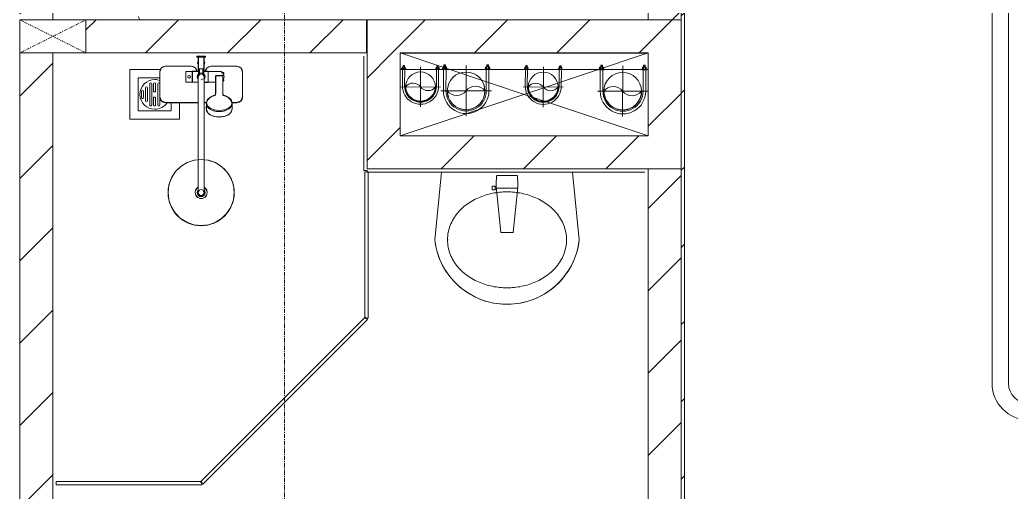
# Model space of a CAD drawing. Header units: millimetres. Extents: x 5357 to 201988, y -16345 to 109895.
# Drawn here: x 111253 to 114251, y 29909 to 31337 of the extents above; entities that cross this region are included whole.
import ezdxf

# ---------------------------------------------------------------- set-up
doc = ezdxf.new("R2010")
doc.units = ezdxf.units.MM
for name, pattern in [('Dash', [6, 3, -3]), ('Grid Line', [22.225, 12.7, -3.175, 3.175, -3.175]), ('IMPORT-CENTER _3_', [10.16, 6.35, -1.27, 1.27, -1.27])]:
    doc.linetypes.add(name, pattern=pattern)
for name, color, linetype, lineweight in [('0-1', 7, 'Continuous', 5), ('0-2', 53, 'Continuous', 9), ('A-GLAZ-CURT-1', 53, 'Continuous', 9), ('A-WALL-1', 9, 'Continuous', 18), ('A-WALL-2', 53, 'Continuous', 9), ('A-WALL-4', 113, 'Continuous', 18), ('A-WALL-PATT-1', 10, 'Continuous', 9), ('A-WALL-PATT-2', 53, 'Continuous', 9), ('A-WALL-PATT-3', 111, 'Continuous', 9), ('G-IMPT', 8, 'Continuous', 9), ('G-IMPT-2', 8, 'IMPORT-CENTER _3_', 9), ('I-FURN-1', 53, 'Continuous', 9), ('I-WALL-1', 9, 'Continuous', 18), ('M-EQPM', 50, 'Continuous', 9), ('M-EQPM-1', 53, 'Continuous', 9), ('P-SANR-FIXT', 6, 'Continuous', 9), ('P-SANR-FIXT-1', 53, 'Continuous', 9), ('P-SANR-FIXT-2', 221, 'Continuous', 9), ('S-COLS-2', 9, 'Continuous', 18), ('S-COLS-4', 53, 'Continuous', 9), ('S-COLS-HDLN-1', 53, 'Dash', 9), ('S-GRID-1', 1, 'Grid Line', 9)]:
    doc.layers.add(name, color=color, linetype=linetype, lineweight=lineweight)
pattern_1 = [(45, (0, 0), (-124.4508, 124.4508), [])]
pattern_2 = [(0, (0, 0), (894.08, 223.52), [73.762, -596.798, 73.762, -596.798, -3576.32]), (0, (0, 0), (894.08, 223.52), [-1341.12, 73.762, -1267.358, 73.762, -596.798, -1564.64]), (0, (0, 0), (894.08, 223.52), [-3352.8, 73.762, -373.278, 73.762, -1043.838]), (120, (335.28, 111.76), (-640.614, 662.536), [73.762, -596.798, 73.762, -4173.118]), (120, (335.28, 111.76), (-640.614, 662.536), [-744.322, -596.798, 73.762, -1267.358, -2235.2]), (120, (335.28, 111.76), (-640.614, 662.536), [-2682.24, 73.762, -596.798, 73.762, -1490.878]), (120, (335.28, 111.76), (-640.614, 662.536), [-3426.562, -373.278, 73.762, -1043.838]), (240, (447.04, 558.8), (-253.466, -886.056), [73.762, -596.798, 73.762, -4173.118]), (240, (447.04, 558.8), (-253.466, -886.056), [-744.322, -596.798, 73.762, -1267.358, -2235.2]), (240, (447.04, 558.8), (-253.466, -886.056), [-2682.24, 73.762, -596.798, 73.762, -1490.878]), (240, (447.04, 558.8), (-253.466, -886.056), [-3426.562, -373.278, 73.762, -1043.838])]

# ---------------------------------------------------------------- blocks, each defined once
blk = doc.blocks.new('GIUONG NGU-2TAB-1600x2000 - GIUONG NGU-2TAB-1600x2000-851491-TKCS_MB SÂN ĐƯỜNG NỘI BỘ')
at = {"layer": 'I-FURN-1'}
for p, q in [((569.6, 2050), (1997.1, 2050)), ((1997.1, 2050), (569.6, 2050)), ((1997.1, 2000), (569.6, 2000)), ((458.5, 50), (458.5, 1938.9)), ((458.5, 1938.9), (458.5, 50)), ((508.5, 1938.9), (508.5, 100)), ((2058.2, 100), (2058.2, 1938.9)), ((2108.2, 1938.9), (2108.2, 50)), ((2108.2, 50), (2108.2, 1938.9)), ((8.5, 50), (8.5, 450.3)), ((8.5, 450.3), (458.5, 450.3)), ((8.5, 450.3), (458.5, 450.3)), ((8.5, 50), (8.5, 450.3)), ((458.5, 450.3), (458.5, 50)), ((458.5, 450.3), (458.5, 50)), ((2108.2, 50), (2108.2, 450.3)), ((2108.2, 450.3), (2558.2, 450.3)), ((2108.2, 450.3), (2108.2, 50)), ((2558.2, 450.3), (2108.2, 450.3)), ((2558.2, 450.3), (2558.2, 50)), ((2558.2, 50), (2558.2, 450.3)), ((233.5, 86.8), (233.5, 413.5)), ((2333.2, 86.8), (2333.2, 413.5)), ((120.2, 250.2), (346.8, 250.2)), ((2446.5, 250.2), (2219.8, 250.2)), ((508.5, 100), (2058.2, 100)), ((458.5, 50), (8.5, 50)), ((8.5, 0), (8.5, 50)), ((8.5, 50), (458.5, 50)), ((458.5, 50), (8.5, 50)), ((2108.2, 50), (458.5, 50)), ((458.5, 50), (458.5, 0)), ((458.5, 0), (458.5, 50)), ((458.5, 50), (2108.2, 50)), ((458.5, 50), (2108.2, 50)), ((2558.2, 50), (2108.2, 50)), ((2108.2, 50), (2558.2, 50)), ((2108.2, 0), (2108.2, 50)), ((2108.2, 50), (2108.2, 0)), ((2108.2, 50), (2558.2, 50)), ((2558.2, 50), (2558.2, 0))]:
    blk.add_line(p, q, dxfattribs=at)
for centre in [(233.5, 250.2), (2333.2, 250.2)]:
    blk.add_circle(centre, 150.7, dxfattribs=at)
for centre, radius, start, end in [((569.6, 1938.9), 111.1, 90, 180), ((569.6, 1938.9), 111.1, 90, 180), ((1997.1, 1938.9), 111.1, 360, 89.2137), ((1997.1, 1938.9), 111.1, 0, 88.9813), ((569.6, 1938.9), 61.1, 90, 180), ((1997.1, 1938.9), 61.1, 360, 90)]:
    blk.add_arc(centre, radius, start, end, dxfattribs=at)
blk = doc.blocks.new('93925000_0001 - 93925000_top_dwg_93925000_T-348115-TKCS_MB SÂN ĐƯỜNG NỘI BỘ')
at = {"layer": 'P-SANR-FIXT'}
for p, q in [((-125, -47.4), (-125, -123.4)), ((-29.3, -30.4), (-108, -30.4)), ((-46.3, -78.4), (-46.3, -46.7)), ((-27.2, -47.1), (-26.1, -47.1)), ((21.5, -45.9), (60.6, -46.7)), ((29.3, -30.4), (108, -30.4)), ((125, -47.4), (125, -123.4)), ((-27.2, -77.9), (-26.1, -77.9)), ((-9, -412.5), (-9, -62.5)), ((9, -62.5), (9, -412.5)), ((43, -78.7), (21.5, -79.2)), ((43, -64.7), (43, -117.7)), ((65.8, -117.7), (65.8, -64.7)), ((42.7, -117.9), (42.7, -117.9)), ((43.2, -117.6), (43.2, -117.5)), ((65.6, -117.5), (65.6, -117.6)), ((66.1, -117.9), (66.1, -117.9)), ((-108, -140.4), (-9, -140.4)), ((9, -140.4), (16.1, -140.4)), ((15.4, -159.1), (15.8, -143.3)), ((108, -140.4), (92.7, -140.4)), ((93, -143.3), (93.4, -159.1))]:
    blk.add_line(p, q, dxfattribs=at)
at = {"layer": 'P-SANR-FIXT', "flags": 128}
for points in [[(-45.8, -46.1), (-27.2, -46.1), (-27.2, -78.9), (-45.8, -78.9)], [(-26.1, -46), (-26.1, -78.9), (-9, -79)], [(21.5, -47.4), (21.5, -79.1), (9, -79)]]:
    blk.add_lwpolyline(points, dxfattribs=at)
at = {"layer": 'P-SANR-FIXT'}
for centre, radius in [((-36.5, -62.5), 3.95), ((0, -412.5), 100)]:
    blk.add_circle(centre, radius, dxfattribs=at)
for centre, radius, start, end in [((-108, -47.4), 17, 90, 180), ((-45.8, -46.6), 0.5, 90, 180), ((-29.3, -47.4), 17, 4.7626, 90), ((0, -62.5), 12, 318.5904, 221.4096), ((0, -62.5), 9, 90, 180.0008), ((0, -62.5), 9, 360, 90), ((29.3, -47.4), 17, 90, 175.2374), ((45.9, -61.8), 2.75, 130.8294, 155.1929), ((46.1, -62.1), 3.08, 110.5459, 130.8294), ((54.4, -334.8), 275.9, 88.2683, 91.7343), ((59.7, -57.1), 10.5, 38.6491, 85.492), ((108, -47.4), 17, 360, 90), ((-45.8, -78.4), 0.5, 180, 270), ((45.7, -61.8), 2.59, 155.1929, 175.7071), ((-11.1, -67.1), 76.9, 1.7693, 4.1075), ((65.2, -72.4), 3.46, 323.2522, 79.3541), ((51.7, -159.9), 42.8, 109.7779, 113.2977), ((52.5, -162.2), 45.2, 106.1472, 109.7766), ((53.2, -164.5), 47.7, 103.9355, 106.1665), ((39.1, -108.2), 10.4, 284.3956, 285.5116), ((40.8, -114.2), 4.19, 285.5116, 289.9665), ((40.2, -112.5), 6, 289.9665, 292.7061), ((41.4, -115.3), 2.96, 292.7061, 296.5405), ((41.3, -115.1), 3.16, 296.9591, 300.8286), ((41.8, -115.8), 2.26, 300.8286, 305.287), ((42.1, -116.4), 1.64, 305.287, 309.9326), ((42.6, -116.9), 0.906, 309.9326, 315.24), ((66.5, -116.6), 1.39, 229.6335, 235.1234), ((66.3, -116.8), 1.08, 225.1702, 229.6335), ((67.3, -115.4), 2.79, 235.1234, 238.7439), ((67.2, -115.6), 2.6, 238.7439, 243.4573), ((67.8, -114.4), 3.89, 243.9189, 246.8313), ((68.1, -113.8), 4.52, 246.843, 250.4792), ((68.3, -113.2), 5.24, 250.478, 254.0406), ((68.5, -112.7), 5.75, 254.0357, 256.0561), ((55.4, -165.2), 48.4, 73.8659, 76.0481), ((56.2, -162.4), 45.5, 70.241, 73.86), ((57.4, -159.2), 42.1, 66.6693, 70.2637), ((-108, -123.4), 17, 180, 270), ((32.6, -143.6), 16.9, 172.414, 179.1297), ((33.7, -143.7), 17.9, 164.9525, 172.4168), ((35.2, -144.2), 19.5, 157.9614, 164.9563), ((37.1, -144.9), 21.6, 151.4775, 157.9654), ((39.3, -146.1), 24, 145.4892, 151.4815), ((41.5, -147.6), 26.8, 139.9517, 145.4927), ((43.6, -149.4), 29.5, 134.7867, 139.9744), ((46.2, -152), 33.2, 130.0223, 134.7808), ((47.7, -153.8), 35.5, 125.4414, 130.0144), ((49.9, -156.8), 39.2, 121.1773, 125.4365), ((50.6, -157.9), 40.5, 119.697, 121.1761), ((51, -158.7), 41.5, 117.0276, 119.7085), ((52.2, -161.1), 44.1, 113.3199, 117.0258), ((56.5, -161.3), 44.3, 62.9815, 66.6728), ((58, -158.4), 41.1, 60.2783, 62.9855), ((57.7, -158.9), 41.7, 58.8444, 60.2824), ((59.2, -156.4), 38.7, 54.5377, 58.8482), ((60.9, -154), 35.8, 50.0034, 54.5405), ((62.8, -151.7), 32.8, 45.1921, 50.0042), ((65, -149.6), 29.8, 40.0487, 45.1896), ((87.6, -128.4), 1.5, 180, 187.5386), ((87.6, -128.4), 1.5, 258.6057, 270), ((67.2, -147.7), 26.8, 34.5125, 40.0422), ((69.4, -146.2), 24.2, 28.5363, 34.4919), ((73.8, -143.9), 19.2, 21.6374, 28.9183), ((71.2, -145), 22.1, 15.4436, 21.6374), ((76.8, -143.4), 16.2, 7.1859, 15.4436), ((73.9, -143.8), 19.1, 1.2699, 7.1859), ((108, -123.4), 17, 270, 360), ((32.7, -159), 17.3, 181.3198, 222.2619), ((76, -159), 17.4, 317.3098, 358.6393), ((54.2, -123), 60.6, 259.1395, 270.1494), ((54.2, -119.5), 64.1, 270.1494, 280.3637), ((0, -412.5), 18, 120.2491, 59.7509), ((0, -412.5), 12.2, 137.7946, 42.2054), ((0, -412.5), 9, 180, 0)]:
    blk.add_arc(centre, radius, start, end, dxfattribs=at)
for points, degree in [([(-12.9, 0), (-12.9, -1.5), (-12.9, -3)], 2), ([(12.9, 0), (0, 0), (-12.8, 0)], 2), ([(12.8, 0), (12.9, 0), (12.9, 0)], 2), ([(12.9, 0), (12.9, -1.5), (12.9, -3)], 2), ([(-12.9, -3), (0, -3), (12.8, -3)], 2), ([(-12.8, -3), (-12.9, -3), (-12.9, -3)], 2), ([(-8.5, -3.8), (-8.5, -20.9), (-8.5, -38)], 2), ([(8.5, -3.8), (8.5, -20.9), (8.5, -38)], 2), ([(-5, -46), (-15.5, -46), (-26.1, -46)], 2), ([(-8.5, -38), (0, -38), (8.5, -38)], 2), ([(-5, -38), (-5, -44.8), (-5, -51.6)], 2), ([(5, -38), (5, -44.8), (5, -51.6)], 2), ([(5, -46), (13.3, -46), (21.5, -46)], 2), ([(46.1, -59), (45.8, -59), (45.6, -59), (45.4, -59.1), (45.2, -59.1), (45, -59.2)], 5), ([(65.6, -61.6), (65.6, -60.8), (65.5, -60), (64.3, -59), (63.5, -59), (62.7, -59)], 5), ([(43.2, -61.6), (43.1, -62.2), (43.3, -62.8), (43, -63.5), (43, -64.1), (43, -64.7)], 5), ([(42.8, -182.5), (33, -180.6), (24.7, -176.4), (19.9, -170.7)], 3), ([(88.8, -170.8), (83.9, -176.5), (75.6, -180.7), (65.8, -182.5)], 3)]:
    blk.add_open_spline(points, degree=degree, dxfattribs=at)
for points, weights in [([(-9.3, -3), (-8.5, -3), (-8.5, -3.8)], [1, 0.707106775639, 1]), ([(9.3, -3), (8.5, -3), (8.5, -3.8)], [1, 0.707106765177, 1]), ([(21.5, -45.9), (21.5, -45.7), (21.5, -47.4)], [0.874147445041, 0.908470869121, 1]), ([(67.9, -74.4), (66.9, -75.7), (65.8, -76.4)], [1, 0.991614392871, 1]), ([(54.4, -167.3), (15.8, -167.3), (15.8, -143.6)], [1, 0.707106781187, 1]), ([(93, -143.6), (93, -167.3), (54.4, -167.3)], [1, 0.707106781187, 1])]:
    blk.add_rational_spline(points, weights, degree=2, dxfattribs=at)
blk.add_open_spline([(68, -50.6), (68.4, -51.1), (68.6, -51.7), (68.7, -53.5), (68.2, -54.7), (66.1, -57), (64.6, -58.1), (62.7, -59)], degree=3, knots=[0.3623591, 0.3623591, 0.3623591, 0.3623591, 0.4991435, 0.4991435, 0.7494159, 0.7494159, 0.9564651, 0.9564651, 0.9564651, 0.9564651], dxfattribs=at)
blk = doc.blocks.new('93925000_0001 - 93925000_top_dwg-348114-TKCS_MB SÂN ĐƯỜNG NỘI BỘ')
blk.add_blockref('93925000_0001 - 93925000_top_dwg_93925000_T-348115-TKCS_MB SÂN ĐƯỜNG NỘI BỘ', (0, 0))
blk = doc.blocks.new('93925000_0001 - 93925000_3D_low_dwg-348120-TKCS_MB SÂN ĐƯỜNG NỘI BỘ')
at = {"layer": 'P-SANR-FIXT'}
for p, q in [((-13, -2.4), (-13, 0.4)), ((-13, -2.4), (-13, 0.4)), ((-13, 0.4), (-11.6, 0.4)), ((-13, 0.4), (-12.1, 0.4)), ((-13, 0.4), (-11.6, 0.4)), ((-13, 0.4), (-12.1, 0.4)), ((-12.1, 0.4), (-9.1, 0.4)), ((-12.1, 0.4), (-9.1, 0.4)), ((-8, 0.4), (-11.6, 0.4)), ((-8, 0.4), (-11.6, 0.4)), ((-9.1, 0.4), (-5, 0.4)), ((-9.1, 0.4), (-5, 0.4)), ((-2.7, 0.4), (-8, 0.4)), ((-2.7, 0.4), (-8, 0.4)), ((-5, 0.4), (0, 0.4)), ((-5, 0.4), (0, 0.4)), ((2.9, 0.4), (-2.7, 0.4)), ((2.9, 0.4), (-2.7, 0.4)), ((0, 0.4), (5.1, 0.4)), ((0, 0.4), (5.1, 0.4)), ((8.2, 0.4), (2.9, 0.4)), ((8.2, 0.4), (2.9, 0.4)), ((5.1, 0.4), (9, 0.4)), ((5.1, 0.4), (9, 0.4)), ((11.6, 0.4), (8.2, 0.4)), ((11.6, 0.4), (8.2, 0.4)), ((9, 0.4), (12, 0.4)), ((9, 0.4), (12, 0.4)), ((13, 0.4), (11.6, 0.4)), ((13, 0.4), (11.6, 0.4)), ((12, 0.4), (13, 0.4)), ((12, 0.4), (13, 0.4)), ((13, -2.4), (13, 0.4)), ((13, -2.4), (13, 0.4)), ((-13, -2.4), (-11.6, -2.4)), ((-12.1, -2.4), (-13, -2.4)), ((-13, -2.4), (-11.6, -2.4)), ((-12.1, -2.4), (-13, -2.4)), ((-9.1, -2.4), (-12.1, -2.4)), ((-9.1, -2.4), (-12.1, -2.4)), ((-11.6, -2.4), (-8.9, -2.4)), ((-11.6, -2.4), (-8.5, -2.4)), ((-11.1, -20.1), (-8.9, -14.6)), ((-8.9, -25.2), (-11.1, -20.1)), ((-5, -2.4), (-9.1, -2.4)), ((-8.9, -45.6), (-8.9, -2.4)), ((-8.5, -52.1), (-8.5, -2.4)), ((-6.1, -2.4), (-8.5, -2.4)), ((-0.3, -2.4), (-6.1, -2.4)), ((0, -2.4), (-5, -2.4)), ((-0.3, -2.4), (6.1, -2.4)), ((5.1, -2.4), (0, -2.4)), ((5.1, -2.4), (9, -2.4)), ((6.1, -2.4), (8.5, -2.4)), ((8.5, -2.4), (8.5, -52.1)), ((11.6, -2.4), (8.5, -2.4)), ((11.6, -2.4), (8.9, -2.4)), ((8.9, -2.4), (8.9, -45.6)), ((11.1, -20.1), (8.9, -15)), ((8.9, -25.6), (11.1, -20.1)), ((9, -2.4), (12, -2.4)), ((9, -2.4), (12, -2.4)), ((13, -2.4), (11.6, -2.4)), ((13, -2.4), (11.6, -2.4)), ((12, -2.4), (13, -2.4)), ((12, -2.4), (13, -2.4)), ((-120, -35), (-125, -47)), ((-125, -47), (-120, -35)), ((-125, -47), (-125, -123)), ((-125, -123), (-125, -47)), ((-108, -30), (-120, -35)), ((-120, -35), (-108, -30)), ((-29.2, -30), (-108, -30)), ((-108, -30), (-29.2, -30)), ((-46.3, -45.7), (-27.2, -45.6)), ((-46.3, -45.7), (-46.3, -46.9)), ((-46.3, -46.9), (-46.3, -45.7)), ((-46.3, -50.5), (-46.3, -46.9)), ((-46.3, -50.5), (-46.3, -56.1)), ((-46.3, -56.1), (-46.3, -62.1)), ((-40.5, -62.1), (-39.4, -59.4)), ((-36.6, -58.1), (-39.4, -59.4)), ((-36.6, -58.1), (-33.6, -59.3)), ((-33.6, -59.3), (-32.5, -62.1)), ((-17.2, -35), (-29.2, -30)), ((-29.2, -30), (-17.2, -35)), ((-27.2, -45.6), (-27.2, -46.8)), ((-27.2, -46.8), (-27.2, -45.6)), ((-27.2, -46.8), (-27.2, -50.4)), ((-27.2, -56), (-27.2, -50.4)), ((-27.2, -62.1), (-27.2, -56)), ((-8.5, -45.6), (-26.1, -45.6)), ((-26.1, -46.8), (-26.1, -45.6)), ((-26.1, -46.8), (-26.1, -50.4)), ((-26.1, -56), (-26.1, -50.4)), ((-26.1, -62.1), (-26.1, -56)), ((-12.8, -45.6), (-17.2, -35)), ((-17.2, -35), (-12.8, -45.6)), ((-11.1, -57.5), (-12, -62.1)), ((-11.2, -57.7), (-12, -62.1)), ((-8.5, -53.6), (-11.2, -57.7)), ((-8.5, -53.6), (-11.2, -57.7)), ((-11.1, -57.5), (-11.2, -57.7)), ((-5.4, -54.9), (-9, -62.1)), ((-4.4, -50.9), (-8.5, -53.6)), ((-4.4, -50.9), (-8.5, -53.6)), ((-5.4, -54.9), (-6.9, -57.9)), ((0, -53.1), (-5.4, -54.9)), ((-4.6, -51), (-4.4, -50.9)), ((0, -50.1), (-4.4, -50.9)), ((4.4, -50.9), (0, -50.1)), ((4.4, -50.9), (8.5, -53.6)), ((4.4, -50.9), (8.5, -53.6)), ((4.4, -50.9), (4.6, -51)), ((9, -62.1), (6.4, -55.7)), ((21.5, -45.6), (8.5, -45.6)), ((11.2, -57.7), (8.5, -53.6)), ((11.2, -57.7), (8.5, -53.6)), ((11.1, -57.5), (8.5, -53.6)), ((11.1, -57.5), (11.2, -57.7)), ((12, -62.1), (11.2, -57.7)), ((12, -62.1), (11.2, -57.7)), ((12.8, -45.6), (17.2, -35)), ((17.2, -35), (12.8, -45.6)), ((17.2, -35), (29.2, -30)), ((17.2, -35), (29.2, -30)), ((21.5, -45.6), (60.6, -46.1)), ((21.5, -46.8), (21.5, -45.6)), ((21.5, -46.8), (21.5, -50.4)), ((21.5, -56), (21.5, -50.4)), ((21.5, -62.1), (21.5, -56)), ((108, -30), (29.2, -30)), ((29.2, -30), (108, -30)), ((44.3, -58.6), (44.2, -112.9)), ((65.4, -58.6), (44.3, -58.6)), ((60.6, -46.1), (66.7, -50.3)), ((63.5, -52.1), (62.2, -49.2)), ((65.4, -58.6), (65.4, -112.9)), ((66.7, -50.3), (69.5, -62.1)), ((120, -35), (108, -30)), ((108, -30), (120, -35)), ((125, -47), (120, -35)), ((120, -35), (125, -47)), ((125, -123), (125, -47)), ((125, -47), (125, -123)), ((-46.3, -68.1), (-46.3, -62.1)), ((-46.3, -73.7), (-46.3, -68.1)), ((-46.3, -77.3), (-46.3, -73.7)), ((-46.3, -78.5), (-46.3, -77.3)), ((-46.3, -78.5), (-46.3, -77.3)), ((-46.3, -78.5), (-27.2, -78.6)), ((-40.5, -62.1), (-39.3, -64.9)), ((-36.5, -66.1), (-39.3, -64.9)), ((-33.6, -64.8), (-36.5, -66.1)), ((-33.6, -64.8), (-32.5, -62.1)), ((-27.2, -68.2), (-27.2, -62.1)), ((-27.2, -73.8), (-27.2, -68.2)), ((-27.2, -77.4), (-27.2, -73.8)), ((-27.2, -78.6), (-27.2, -77.4)), ((-27.2, -77.4), (-27.2, -78.6)), ((-26.1, -68.2), (-26.1, -62.1)), ((-26.1, -73.8), (-26.1, -68.2)), ((-26.1, -77.4), (-26.1, -73.8)), ((-26.1, -78.6), (-26.1, -77.4)), ((-26.1, -78.6), (-9, -78.6)), ((-12, -62.1), (-11.2, -66.5)), ((-12, -62.1), (-11.2, -66.5)), ((-11.1, -66.7), (-11.2, -66.5)), ((-11.2, -66.5), (-9, -69.8)), ((-11.1, -66.7), (-9, -69.9)), ((-9, -62.1), (-9, -66.3)), ((-9, -79.5), (-9, -66.3)), ((-9, -79.5), (-9, -94.5)), ((6.4, -68.5), (0, -71.1)), ((9, -62.1), (9, -66.5)), ((9, -69.8), (11.2, -66.5)), ((9, -69.8), (11.2, -66.5)), ((9, -79.6), (9, -66.5)), ((9, -69.8), (11.1, -66.7)), ((9, -79.6), (9, -94.6)), ((11.1, -66.7), (12, -62.1)), ((11.1, -66.7), (11.2, -66.5)), ((11.2, -66.5), (12, -62.1)), ((11.5, -78.6), (21.5, -78.6)), ((21.5, -68.2), (21.5, -62.1)), ((21.5, -73.8), (21.5, -68.2)), ((21.5, -77.4), (21.5, -73.8)), ((21.5, -78.6), (21.5, -77.4)), ((21.5, -78.6), (42.3, -78.3)), ((43.3, -68.3), (43.8, -62.2)), ((66.3, -68.3), (65.8, -61.6)), ((66.7, -73.9), (69.5, -62.1)), ((-9, -94.5), (-9, -122.1)), ((9, -94.6), (9, -122.1)), ((42.7, -116.4), (27.2, -123.6)), ((44.2, -112.9), (42.7, -116.4)), ((65.4, -112.9), (67, -116.4)), ((67, -116.4), (82.2, -123.4)), ((-125, -123), (-120, -135)), ((-120, -135), (-125, -123)), ((-120, -135), (-108, -140)), ((-108, -140), (-120, -135)), ((-108, -140), (-8.8, -140)), ((-8.8, -140), (-108, -140)), ((-9, -122.1), (-9, -352.1)), ((8.8, -140), (16.1, -140)), ((16.1, -140), (8.8, -140)), ((9, -352.1), (9, -122.1)), ((16, -140.4), (19, -131.1)), ((16, -140.4), (16, -160.1)), ((19.3, -150.1), (16, -140.4)), ((27.2, -123.6), (19, -131.1)), ((82.2, -123.4), (90.4, -130.7)), ((90.7, -149.6), (82.5, -157.2)), ((90.4, -130.7), (93.7, -140.4)), ((90.7, -149.6), (93.7, -140.4)), ((93.6, -140), (108, -140)), ((108, -140), (93.6, -140)), ((93.7, -140.4), (93.7, -160.1)), ((108, -140), (120, -135)), ((108, -140), (120, -135)), ((120, -135), (125, -123)), ((125, -123), (120, -135)), ((16, -160.1), (18.8, -169)), ((19.3, -169.7), (16, -160.1)), ((27.5, -157.3), (19.3, -150.1)), ((25.5, -175.3), (19.3, -169.7)), ((27.5, -157.3), (39.8, -162.4)), ((39.8, -182), (27.5, -177)), ((39.8, -162.4), (54.8, -164.2)), ((70.6, -162.2), (54.8, -164.2)), ((70.6, -162.2), (82.5, -157.2)), ((82.5, -176.8), (70.6, -181.9)), ((82.2, -177), (79.6, -178.1)), ((90.7, -169.3), (82.5, -176.8)), ((93.7, -160.1), (90.7, -169.3)), ((39.6, -182), (54.8, -183.9)), ((39.8, -182), (54.8, -183.9)), ((54.8, -183.9), (70.6, -181.9)), ((54.8, -183.9), (69.3, -182.2)), ((-42.5, -321.4), (-61.8, -333.3)), ((-21.4, -314.2), (-42.5, -321.4)), ((-9, -312.8), (-21.4, -314.2)), ((22.5, -314.4), (9, -312.9)), ((43, -321.6), (22.5, -314.4)), ((61.9, -333.3), (43, -321.6)), ((-77.7, -348.9), (-89.8, -367.9)), ((-61.8, -333.3), (-77.7, -348.9)), ((-9, -374.4), (-9, -352.1)), ((9, -374.3), (9, -352.1)), ((78.8, -350.3), (61.9, -333.3)), ((90.5, -369.3), (78.8, -350.3)), ((-97.3, -388.9), (-100, -411.9)), ((-89.8, -367.9), (-97.3, -388.9)), ((-9, -394.7), (-9, -374.4)), ((9, -394.5), (9, -374.3)), ((97.6, -390.1), (90.5, -369.3)), ((-100, -411.9), (-97.6, -433.8)), ((-16.7, -404), (-18.5, -411.9)), ((-18.5, -411.9), (-16.5, -420.1)), ((-18.5, -411.9), (-18.5, -411.9)), ((-11.8, -397.7), (-16.7, -404)), ((-12, -411.9), (-9, -404.4)), ((-8.3, -420.6), (-12, -411.9)), ((-9, -396.3), (-11.8, -397.7)), ((-9, -394.7), (-9, -407.6)), ((-5.4, -404.7), (-9, -411.9)), ((-9, -407.6), (-9, -411.9)), ((-9, -411.9), (-9, -411.9)), ((-5.4, -404.7), (-6.3, -405.5)), ((-5.4, -419.1), (-6.2, -418.4)), ((-5.4, -404.7), (0, -402.9)), ((0, -420.9), (-5.4, -419.1)), ((0, -420.9), (-5.4, -419.1)), ((5.4, -404.7), (0, -402.9)), ((5.4, -419.1), (0, -420.9)), ((5.4, -419.1), (0, -420.9)), ((5.4, -404.7), (6.2, -405.4)), ((9, -411.9), (5.4, -404.7)), ((5.4, -419.1), (9, -411.6)), ((5.4, -419.1), (9, -411.9)), ((6.2, -418.4), (5.4, -419.1)), ((8.7, -420.2), (12, -411.9)), ((9, -394.5), (9, -407.4)), ((11.7, -397.6), (9, -396.3)), ((12, -411.9), (9, -404.9)), ((9, -411.9), (9, -407.4)), ((9, -411.6), (9, -411.9)), ((11.7, -397.6), (16.7, -403.7)), ((11.7, -397.6), (16.7, -403.7)), ((18.5, -411.9), (16.5, -420.1)), ((16.7, -403.7), (18.5, -411.9)), ((16.7, -403.7), (18.5, -411.9)), ((18.5, -411.9), (18.5, -411.9)), ((100, -411.9), (97.5, -433.9)), ((100, -411.9), (97.6, -390.1)), ((-97.6, -433.8), (-90.5, -454.4)), ((-16.5, -420.1), (-11.3, -426.5)), ((-11.3, -426.5), (-3.9, -430)), ((0, -423.9), (-8.3, -420.6)), ((-3.9, -430), (4.1, -429.9)), ((8.7, -420.2), (0, -423.9)), ((4.1, -429.9), (11.7, -426.2)), ((16.5, -420.1), (11.7, -426.2)), ((89.8, -455.8), (97.5, -433.9)), ((-90.5, -454.4), (-78.4, -473.9)), ((-78.4, -473.9), (-62.2, -490.2)), ((61.9, -490.4), (78, -474.5)), ((78, -474.5), (89.8, -455.8)), ((-62.2, -490.2), (-43.5, -501.9)), ((-43.5, -501.9), (-22.2, -509.4)), ((-22.2, -509.4), (-0.1, -511.9)), ((-0.1, -511.9), (22.1, -509.4)), ((22.1, -509.4), (42.9, -502.2)), ((42.9, -502.2), (61.9, -490.4))]:
    blk.add_line(p, q, dxfattribs=at)
blk = doc.blocks.new('93925000_0001 - FMM 93925000-348244-TKCS_MB SÂN ĐƯỜNG NỘI BỘ')
for name in ['93925000_0001 - 93925000_3D_low_dwg-348120-TKCS_MB SÂN ĐƯỜNG NỘI BỘ', '93925000_0001 - 93925000_top_dwg-348114-TKCS_MB SÂN ĐƯỜNG NỘI BỘ']:
    blk.add_blockref(name, (0, 0))
blk = doc.blocks.new('bonruatreo - Chậu rửa-401074-TKCS_MB SÂN ĐƯỜNG NỘI BỘ')
at = {"layer": 'P-SANR-FIXT-1'}
for p, q in [((198.4, 0), (-198.4, 0)), ((165, 0), (-165, 0)), ((218.6, -205), (198.4, 0)), ((-198.4, 0), (-218.6, -205)), ((-180.6, -205), (-177.8, -205))]:
    blk.add_line(p, q, dxfattribs=at)
at = {"layer": 'P-SANR-FIXT-1', "flags": 128}
blk.add_lwpolyline([(218.6, -205), (217.4, -213.7), (215.9, -222.4), (214, -231), (211.8, -239.5), (209.3, -247.9), (206.4, -256.2), (203.2, -264.4), (199.6, -272.5), (195.8, -280.4), (191.6, -288.1), (187.1, -295.7), (182.3, -303.1), (177.3, -310.3), (171.9, -317.3), (166.3, -324.1), (160.4, -330.6), (154.2, -336.9), (147.8, -342.9), (141.2, -348.7), (134.3, -354.2), (127.3, -359.4), (120, -364.4), (112.5, -369), (104.9, -373.4), (97.1, -377.4), (89.1, -381.2), (81, -384.6), (72.7, -387.6), (64.4, -390.4), (55.9, -392.8), (47.3, -394.8), (38.7, -396.6), (30, -397.9), (21.3, -399), (12.5, -399.6), (3.7, -400), (-5.1, -399.9), (-13.9, -399.6), (-22.6, -398.8), (-31.4, -397.8), (-40.1, -396.3), (-48.7, -394.5), (-57.2, -392.4), (-65.7, -390), (-74, -387.2), (-82.2, -384.1), (-90.3, -380.6), (-98.3, -376.8), (-106.1, -372.7), (-113.7, -368.3), (-121.1, -363.6), (-128.4, -358.7), (-135.4, -353.4), (-142.2, -347.8), (-148.8, -342), (-155.2, -335.9), (-161.3, -329.6), (-167.2, -323), (-172.8, -316.2), (-178.1, -309.2), (-183.1, -302), (-187.8, -294.6), (-192.2, -287), (-196.4, -279.2), (-200.2, -271.3), (-203.7, -263.2), (-206.8, -255), (-209.7, -246.6), (-212.2, -238.2), (-214.3, -229.7), (-216.1, -221.1), (-217.6, -212.4), (-218.6, -205)], dxfattribs=at)
at = {"layer": 'P-SANR-FIXT-1'}
blk.add_arc((0, -180), 220, 186.525, 353.475, dxfattribs=at)
for points in [[(-180, -205), (-180, -197.6), (-178.6, -182.7), (-172.4, -161.2), (-162.5, -141.1), (-149.4, -123), (-133.8, -107), (-116.1, -93.4), (-96.9, -82.1), (-76.5, -73.2), (-55.2, -66.5), (-33.3, -62.1), (-11.2, -59.9), (11.1, -59.9), (33.3, -62.1), (55.2, -66.5), (76.5, -73.2), (96.9, -82.1), (116.1, -93.4), (133.8, -107.1), (149.5, -123), (162.5, -141.2), (172.4, -161.2), (178.6, -182.7), (180, -197.6), (180, -205)], [(180, -205), (180, -212.4), (178.6, -227.3), (172.4, -248.8), (162.5, -268.8), (149.5, -287), (133.8, -302.9), (116.1, -316.6), (96.9, -327.9), (76.5, -336.8), (55.2, -343.5), (33.3, -347.9), (11.1, -350.1), (-11.2, -350.1), (-33.3, -347.9), (-55.2, -343.5), (-76.5, -336.8), (-96.9, -327.9), (-116.1, -316.6), (-133.8, -303), (-149.4, -287), (-162.5, -268.9), (-172.4, -248.8), (-178.6, -227.3), (-180, -212.4), (-180, -205)]]:
    blk.add_open_spline(points, degree=3, dxfattribs=at)
at = {"layer": 'P-SANR-FIXT-2'}
for p, q in [((-33, -37.3), (-31.4, -12.2)), ((-30.2, -11), (30.2, -11)), ((31.4, -12.2), (33, -37.3)), ((-44.7, -42.8), (-35.6, -42.8)), ((-44.7, -54.2), (-44.7, -42.8)), ((-35.6, -54.2), (-44.7, -54.2)), ((-35.6, -42.8), (-35.6, -44.2)), ((-35.6, -44.2), (-33.1, -44.2)), ((-35.6, -44.2), (-35.6, -52.9)), ((-35.6, -52.9), (-35.6, -54.2)), ((-32.2, -52.9), (-35.6, -52.9)), ((-32.2, -52.9), (-33.1, -44.2)), ((32.7, -48.5), (-32.7, -48.5)), ((-18.5, -182.5), (-32.2, -52.9)), ((33, -45.4), (18.5, -182.5)), ((18.5, -182.5), (-18.5, -182.5))]:
    blk.add_line(p, q, dxfattribs=at)
for centre, radius, start, end in [((-30.1, -12.3), 1.3, 91.2278, 176.4003), ((30.1, -12.3), 1.3, 3.5997, 88.7722), ((5.5, -41.4), 38.7, 173.966, 184.1457), ((-5.5, -41.4), 38.7, 353.966, 6.034)]:
    blk.add_arc(centre, radius, start, end, dxfattribs=at)
blk = doc.blocks.new('THU NUOC - THU NUOC-V97-TKCS_MB SÂN ĐƯỜNG NỘI BỘ')
at = {"layer": 'M-EQPM-1'}
for p, q in [((-66.3, 70.6), (-66.3, -79.4)), ((83.7, 70.6), (-66.3, 70.6)), ((83.7, -22.6), (83.7, 70.6)), ((58.7, 45.6), (-41.3, 45.6)), ((-41.3, 45.6), (-41.3, -54.4)), ((-1.1, 35.6), (18.5, 35.6)), ((58.7, -19.9), (58.7, 45.6)), ((-23.3, 10.8), (40.9, 10.8)), ((40.9, 4.8), (-23.3, 4.8)), ((-11, 23.3), (28.5, 23.3)), ((28.5, 17.3), (-11, 17.3)), ((18.5, 29.6), (-1.1, 29.6)), ((-23.3, -1.2), (0.7, -1.2)), ((0.7, -7.2), (-23.3, -7.2)), ((-23.3, -13.6), (40.9, -13.6)), ((40.9, -19.6), (-23.3, -19.6)), ((0.7, -1.2), (0.7, -7.2)), ((16.7, -1.2), (40.9, -1.2)), ((16.7, -7.2), (16.7, -1.2)), ((40.9, -7.2), (16.7, -7.2)), ((-41.3, -54.4), (-15.8, -54.4)), ((-66.3, -79.4), (-15.8, -79.4))]:
    blk.add_line(p, q, dxfattribs=at)
for centre, radius, start, end in [((8.7, -4.4), 45, 0, 180), ((8.7, -4.4), 45, 0, 180), ((-1.1, 32.6), 3, 90, 270), ((18.5, 32.6), 3, 270, 90), ((-23.3, 7.8), 3, 90, 270), ((-11, 20.3), 3, 90, 270), ((28.5, 20.3), 3, 270, 90), ((40.9, 7.8), 3, 270, 90), ((8.7, -4.4), 45, 180, 236.6547), ((8.7, -4.4), 45, 180, 236.6547), ((-23.3, -4.2), 3, 90, 270), ((-23.3, -16.6), 3, 90, 270), ((-11, -29.1), 3, 105, 210), ((40.9, -4.2), 3, 270, 90), ((40.9, -16.6), 3, 270, 90), ((8.7, -4.4), 45, 339.7593, 360), ((8.7, -4.4), 45, 339.7593, 360)]:
    blk.add_arc(centre, radius, start, end, dxfattribs=at)
blk = doc.blocks.new('System Panel - Glazed-920931-TKCS_MB SÂN ĐƯỜNG NỘI BỘ')
at = {"layer": 'A-GLAZ-CURT-1'}
for p, q in [((220.1, 5), (-220.1, 5)), ((-220.1, 5), (-220.1, -5)), ((220.1, -5), (220.1, 5)), ((-220.1, -5), (220.1, -5))]:
    blk.add_line(p, q, dxfattribs=at)
blk = doc.blocks.new('System Panel - Glazed-580253-TKCS_MB SÂN ĐƯỜNG NỘI BỘ')
at = {"layer": 'A-GLAZ-CURT-1'}
for p, q in [((352.2, 5), (-352.2, 5)), ((-352.2, 5), (-352.2, -5)), ((352.2, -5), (352.2, 5)), ((-352.2, -5), (352.2, -5))]:
    blk.add_line(p, q, dxfattribs=at)
blk = doc.blocks.new('System Panel - Glazed-918428-TKCS_MB SÂN ĐƯỜNG NỘI BỘ')
at = {"layer": 'A-GLAZ-CURT-1'}
for p, q in [((221.2, 5), (-221.2, 5)), ((-221.2, 5), (-221.2, -5)), ((221.2, -5), (221.2, 5)), ((-221.2, -5), (221.2, -5))]:
    blk.add_line(p, q, dxfattribs=at)
blk = doc.blocks.new('G1_SOF - BO TRU - 100x200-V107-TKCS_MB SÂN ĐƯỜNG NỘI BỘ')
at = {"layer": 'S-COLS-2'}
for p, q in [((-50, 100), (50, 100)), ((-50, -100), (-50, 100)), ((50, 100), (50, -100)), ((50, -100), (-50, -100))]:
    blk.add_line(p, q, dxfattribs=at)
at = {"layer": 'S-COLS-HDLN-1'}
for p, q in [((50, -100), (-50, 100)), ((-50, -100), (50, 100))]:
    blk.add_line(p, q, dxfattribs=at)
blk = doc.blocks.new('NCV_TKTC_TANG 1_rvt-1-TKCS_MB SÂN ĐƯỜNG NỘI BỘ')
at = {"layer": 'A-WALL-PATT-1'}
h = blk.add_hatch(dxfattribs=at)
h.set_pattern_fill('FP_1', color=256, style=0, pattern_type=2)
h.set_pattern_definition(pattern_1)
h.paths.add_polyline_path([(111352.6, 28936.9), (111352.6, 31236.9), (111252.6, 31236.9), (111252.7, 28936.9), (111343.5, 28936.9)])
h.paths.add_polyline_path([(111270.2, 31336.9), (111352.6, 31336.9), (111352.6, 33336.9), (111252.6, 33336.9), (111252.7, 31336.9)])
h = blk.add_hatch(dxfattribs=at)
h.set_pattern_fill('FP_3', color=256, style=0, pattern_type=2)
h.set_pattern_definition(pattern_2)
h.paths.add_polyline_path([(113152.6, 31336.9), (113152.6, 32436.9), (113142.6, 32436.9), (113142.6, 31336.9)])
h.paths.add_polyline_path([(113152.6, 33236.9), (113152.6, 33236.9), (113152.6, 33336.9), (113142.6, 33336.9), (113142.6, 33236.9)])
h = blk.add_hatch(dxfattribs=at)
h.set_pattern_fill('FP_1', color=256, style=0, pattern_type=2)
h.set_pattern_definition(pattern_1)
h.paths.add_polyline_path([(113152.6, 31336.9), (113252.6, 31336.9), (113252.6, 32436.9), (113152.6, 32436.9), (113152.6, 31981.7)])
h.paths.add_polyline_path([(113202.6, 33236.9), (113252.6, 33236.9), (113252.6, 33336.9), (113152.6, 33336.9), (113152.6, 33236.9)])
h = blk.add_hatch(dxfattribs=at)
h.set_pattern_fill('FP_3', color=256, style=0, pattern_type=2)
h.set_pattern_definition(pattern_2)
h.paths.add_polyline_path([(112302.6, 31336.9), (113142.6, 31336.9), (113140.5, 31346.9), (111352.6, 31346.9), (111352.6, 31336.9), (112302.6, 31336.9)])
h = blk.add_hatch(dxfattribs=at)
h.set_pattern_fill('FP_1', color=256, style=0, pattern_type=2)
h.set_pattern_definition(pattern_1)
h.paths.add_polyline_path([(111799.7, 31236.9), (112300.5, 31236.9), (112300.5, 31336.9), (111452.6, 31336.9), (111452.6, 31236.9), (111724.1, 31236.9)])
h = blk.add_hatch(dxfattribs=at)
h.set_pattern_fill('FP_1', color=256, style=0, pattern_type=2)
h.set_pattern_definition(pattern_1)
h.paths.add_polyline_path([(113213.9, 28936.9), (113252.6, 28936.9), (113252.6, 30886.9), (113152.6, 30886.9), (113152.6, 28936.9)])
at = {"layer": 'A-WALL-PATT-2'}
h = blk.add_hatch(dxfattribs=at)
h.set_pattern_fill('FP_2', color=256, style=0, pattern_type=2)
h.set_pattern_definition([(45, (0, 0), (-116.67262, 116.67262), [])])
h.paths.add_polyline_path([(113262.6, 28936.9), (113262.6, 32436.9), (113252.6, 32436.9), (113253.3, 28936.9)])
h.paths.add_polyline_path([(113252.6, 33236.9), (113262.6, 33236.9), (113262.6, 33336.9), (113252.6, 33336.9)])
at = {"layer": 'A-WALL-1'}
for p, q in [((111352.6, 31336.9), (111352.6, 33336.9)), ((112300.5, 31336.9), (111452.6, 31336.9)), ((112300.5, 31236.9), (112300.5, 31336.9)), ((113152.6, 31336.9), (113252.6, 31336.9)), ((111252.6, 31236.9), (111252.6, 28936.9)), ((113152.6, 30886.9), (113152.6, 28936.9)), ((113252.6, 30886.9), (113152.6, 30886.9)), ((113252.6, 28936.9), (113252.6, 30886.9))]:
    blk.add_line(p, q, dxfattribs=at)
at = {"layer": 'A-WALL-2'}
for p, q in [((113152.6, 32436.9), (113152.6, 31336.9)), ((113252.6, 31336.9), (113252.6, 32436.9)), ((113252.6, 32436.9), (113252.6, 31336.9)), ((111352.6, 28946.9), (111352.6, 31236.9)), ((111452.6, 31236.9), (112300.5, 31236.9))]:
    blk.add_line(p, q, dxfattribs=at)
at = {"layer": 'I-WALL-1'}
for p, q in [((113262.6, 28946.9), (113262.6, 32436.9)), ((113252.6, 31336.9), (113252.6, 28936.9)), ((112292.6, 31226.9), (112292.6, 30881.9)), ((112302.6, 30886.9), (112302.6, 31226.9)), ((112292.6, 30881.9), (112302.6, 30881.9)), ((113142.6, 30886.9), (112302.6, 30886.9)), ((112302.6, 30881.9), (112302.6, 30876.9)), ((112302.6, 30876.9), (112527.5, 30876.9)), ((112924.4, 30876.9), (113142.6, 30876.9))]:
    blk.add_line(p, q, dxfattribs=at)
at = {"layer": 'A-GLAZ-CURT-1'}
for name, p, rotation in [('System Panel - Glazed-918428-TKCS_MB SÂN ĐƯỜNG NỘI BỘ', (112300.9, 30655.8), 89.9999999999993), ('System Panel - Glazed-580253-TKCS_MB SÂN ĐƯỜNG NỘI BỘ', (112051.9, 30185.6), 45.00000000000025)]:
    blk.add_blockref(name, p, dxfattribs=dict(at, rotation=rotation))
blk.add_blockref('System Panel - Glazed-920931-TKCS_MB SÂN ĐƯỜNG NỘI BỘ', (111582.7, 29936.5), dxfattribs=at)
at = {"layer": 'I-FURN-1', "rotation": 89.99999999999915}
blk.add_blockref('GIUONG NGU-2TAB-1600x2000 - GIUONG NGU-2TAB-1600x2000-851491-TKCS_MB SÂN ĐƯỜNG NỘI BỘ', (116242.6, 29668.6), dxfattribs=at)
at = {"layer": 'M-EQPM-1', "rotation": 90.0000000000005}
blk.add_blockref('THU NUOC - THU NUOC-V97-TKCS_MB SÂN ĐƯỜNG NỘI BỘ', (111656.1, 31102.8), dxfattribs=at)
at = {"layer": 'P-SANR-FIXT-1'}
for name, p in [('93925000_0001 - FMM 93925000-348244-TKCS_MB SÂN ĐƯỜNG NỘI BỘ', (111800.9, 31226.9)), ('bonruatreo - Chậu rửa-401074-TKCS_MB SÂN ĐƯỜNG NỘI BỘ', (112725.9, 30876.9))]:
    blk.add_blockref(name, p, dxfattribs=at)
at = {"layer": 'S-COLS-4', "rotation": 90.00000000000037}
blk.add_blockref('G1_SOF - BO TRU - 100x200-V107-TKCS_MB SÂN ĐƯỜNG NỘI BỘ', (111352.6, 31286.9), dxfattribs=at)
blk = doc.blocks.new('TKTC_XREF_251221_MB TANG 1 - TKTC_XREF_260130_MB TANG 1_dwg_CUM U_DN100-4202112-TKCS_MB SÂN ĐƯỜNG NỘI BỘ')
at = {"layer": 'G-IMPT'}
for p, q in [((-79.1, 66.6), (-79.1, 63.4)), ((-76.6, 66.6), (-76.6, 63.4)), ((-74.6, 66.6), (-74.6, 63.4)), ((-72.7, 69.3), (-72.7, 60.7)), ((-66.9, 67.9), (-71.7, 67.9)), ((-66.9, 62.1), (-71.7, 62.1)), ((-65, 69), (0, 69)), ((-79.1, -63.4), (-79.1, -66.6)), ((-76.6, -63.4), (-76.6, -66.6)), ((-74.6, -63.4), (-74.6, -66.6)), ((-72.7, -60.7), (-72.7, -69.3)), ((-66.9, -62.1), (-71.7, -62.1)), ((-66.9, -67.9), (-71.7, -67.9)), ((-65, -69), (0, -69))]:
    blk.add_line(p, q, dxfattribs=at)
at = {"layer": 'G-IMPT', "flags": 128}
for points in [[(-72.7, 67.6), (-78.1, 67.6), (-78.1, 62.4), (-72.7, 62.4)], [(-71.7, 59.2), (-66.9, 59.2), (-66.9, 70.8), (-71.7, 70.8)], [(-66.9, 70.8), (-66.9, 72.7), (-65, 72.7), (-65, 57.3), (-66.9, 57.3), (-66.9, 59.2)], [(-65, 61), (0, 61), (0, 57)], [(-72.7, -62.4), (-78.1, -62.4), (-78.1, -67.6), (-72.7, -67.6)], [(-71.7, -70.8), (-66.9, -70.8), (-66.9, -59.2), (-71.7, -59.2)], [(-66.9, -59.2), (-66.9, -57.3), (-65, -57.3), (-65, -72.7), (-66.9, -72.7), (-66.9, -70.8)], [(-65, -61), (0, -61), (0, -57)]]:
    blk.add_lwpolyline(points, dxfattribs=at)
at = {"layer": 'G-IMPT'}
for centre, radius, start, end in [((-78.1, 66.6), 0.96, 90, 180), ((-78.1, 63.4), 0.96, 180, 270), ((-71.1, 69.3), 1.56, 112.6199, 247.3801), ((-67.9, 65), 4.8, 143.1301, 216.8699), ((-71.1, 60.7), 1.56, 112.6199, 247.3801), ((0, 0), 69, 270, 90), ((0, 0), 61, 270, 90), ((0, 0), 57, 270, 90), ((-78.1, -63.4), 0.96, 90, 180), ((-78.1, -66.6), 0.96, 180, 270), ((-71.1, -60.7), 1.56, 112.6199, 247.3801), ((-67.9, -65), 4.8, 143.1301, 216.8699), ((-71.1, -69.3), 1.56, 112.6199, 247.3801)]:
    blk.add_arc(centre, radius, start, end, dxfattribs=at)
blk = doc.blocks.new('TKTC_XREF_251221_MB TANG 1 - TKTC_XREF_260130_MB TANG 1_dwg_$cc-V267-TKCS_MB SÂN ĐƯỜNG NỘI BỘ')
at = {"layer": 'G-IMPT'}
blk.add_circle((0, 0), 0.5, dxfattribs=at)
for centre, radius, start, end in [((0, 0), 0.5, 90, 270), ((0.188, 0.25), 0.313, 126.8699, 233.1301), ((-0.188, -0.25), 0.313, 306.8699, 53.1301)]:
    blk.add_arc(centre, radius, start, end, dxfattribs=at)
at = {"layer": 'G-IMPT-2'}
for p, q in [((0, -0.673), (0, 0.673)), ((-0.673, 0), (0.673, 0))]:
    blk.add_line(p, q, dxfattribs=at)
blk = doc.blocks.new('TKTC_XREF_251221_MB TANG 1 - TKTC_XREF_260130_MB TANG 1_dwg_$cc-4202114-TKCS_MB SÂN ĐƯỜNG NỘI BỘ')
at = {"layer": 'G-IMPT'}
blk.add_circle((0, 0), 0.5, dxfattribs=at)
for centre, radius, start, end in [((0, 0), 0.5, 90, 270), ((0.188, 0.25), 0.313, 126.8699, 233.1301), ((-0.188, -0.25), 0.313, 306.8699, 53.1301)]:
    blk.add_arc(centre, radius, start, end, dxfattribs=at)
at = {"layer": 'G-IMPT-2'}
for p, q in [((0, -0.673), (0, 0.673)), ((-0.673, 0), (0.673, 0))]:
    blk.add_line(p, q, dxfattribs=at)
blk = doc.blocks.new('TKTC_XREF_251221_MB TANG 1 - TKTC_XREF_260130_MB TANG 1_dwg_CUM U_DN100-4202115-TKCS_MB SÂN ĐƯỜNG NỘI BỘ')
at = {"layer": 'G-IMPT'}
for p, q in [((-79.1, 66.6), (-79.1, 63.4)), ((-76.6, 66.6), (-76.6, 63.4)), ((-74.6, 66.6), (-74.6, 63.4)), ((-72.7, 69.3), (-72.7, 60.7)), ((-66.9, 67.9), (-71.7, 67.9)), ((-66.9, 62.1), (-71.7, 62.1)), ((-65, 69), (0, 69)), ((-79.1, -63.4), (-79.1, -66.6)), ((-76.6, -63.4), (-76.6, -66.6)), ((-74.6, -63.4), (-74.6, -66.6)), ((-72.7, -60.7), (-72.7, -69.3)), ((-66.9, -62.1), (-71.7, -62.1)), ((-66.9, -67.9), (-71.7, -67.9)), ((-65, -69), (0, -69))]:
    blk.add_line(p, q, dxfattribs=at)
at = {"layer": 'G-IMPT', "flags": 128}
for points in [[(-72.7, 67.6), (-78.1, 67.6), (-78.1, 62.4), (-72.7, 62.4)], [(-71.7, 59.2), (-66.9, 59.2), (-66.9, 70.8), (-71.7, 70.8)], [(-66.9, 70.8), (-66.9, 72.7), (-65, 72.7), (-65, 57.3), (-66.9, 57.3), (-66.9, 59.2)], [(-65, 61), (0, 61), (0, 57)], [(-71.7, -70.8), (-66.9, -70.8), (-66.9, -59.2), (-71.7, -59.2)], [(-66.9, -59.2), (-66.9, -57.3), (-65, -57.3), (-65, -72.7), (-66.9, -72.7), (-66.9, -70.8)], [(-65, -61), (0, -61), (0, -57)], [(-72.7, -62.4), (-78.1, -62.4), (-78.1, -67.6), (-72.7, -67.6)]]:
    blk.add_lwpolyline(points, dxfattribs=at)
at = {"layer": 'G-IMPT'}
for centre, radius, start, end in [((-78.1, 66.6), 0.96, 90, 180), ((-78.1, 63.4), 0.96, 180, 270), ((-71.1, 69.3), 1.56, 112.6199, 247.3801), ((-67.9, 65), 4.8, 143.1301, 216.8699), ((-71.1, 60.7), 1.56, 112.6199, 247.3801), ((0, 0), 69, 270, 90), ((0, 0), 61, 270, 90), ((0, 0), 57, 270, 90), ((-71.1, -60.7), 1.56, 112.6199, 247.3801), ((-78.1, -63.4), 0.96, 90, 180), ((-78.1, -66.6), 0.96, 180, 270), ((-67.9, -65), 4.8, 143.1301, 216.8699), ((-71.1, -69.3), 1.56, 112.6199, 247.3801)]:
    blk.add_arc(centre, radius, start, end, dxfattribs=at)
blk = doc.blocks.new('TKTC_XREF_251221_MB TANG 1 - TKTC_XREF_260130_MB TANG 1_dwg_$cc-V266-TKCS_MB SÂN ĐƯỜNG NỘI BỘ')
at = {"layer": 'G-IMPT'}
blk.add_circle((0, 0), 0.5, dxfattribs=at)
for centre, radius, start, end in [((0, 0), 0.5, 90, 270), ((0.188, 0.25), 0.313, 126.8699, 233.1301), ((-0.188, -0.25), 0.313, 306.8699, 53.1301)]:
    blk.add_arc(centre, radius, start, end, dxfattribs=at)
at = {"layer": 'G-IMPT-2'}
for p, q in [((0, -0.673), (0, 0.673)), ((-0.673, 0), (0.673, 0))]:
    blk.add_line(p, q, dxfattribs=at)
blk = doc.blocks.new('TKTC_XREF_251221_MB TANG 1 - TKTC_XREF_260130_MB TANG 1_dwg_$cc-4202116-TKCS_MB SÂN ĐƯỜNG NỘI BỘ')
at = {"layer": 'G-IMPT'}
blk.add_circle((0, 0), 0.5, dxfattribs=at)
for centre, radius, start, end in [((0, 0), 0.5, 90, 270), ((0.188, 0.25), 0.313, 126.8699, 233.1301), ((-0.188, -0.25), 0.313, 306.8699, 53.1301)]:
    blk.add_arc(centre, radius, start, end, dxfattribs=at)
at = {"layer": 'G-IMPT-2'}
for p, q in [((0, -0.673), (0, 0.673)), ((-0.673, 0), (0.673, 0))]:
    blk.add_line(p, q, dxfattribs=at)
blk = doc.blocks.new('TKTC_XREF_251221_MB TANG 1 - TKTC_XREF_260130_MB TANG 1_dwg-4202109-TKCS_MB SÂN ĐƯỜNG NỘI BỘ')
at = {"layer": 'G-IMPT', "flags": 128}
for points in [[(-89999, -370122.4), (-89999.1, -370110.2), (-90749, -370110.2)], [(-90749, -370150.2), (-90749, -370159.4), (-89999, -370159.4)]]:
    blk.add_lwpolyline(points, dxfattribs=at)
at = {"extrusion": (0, 0, -1)}
for name, p, xscale, yscale, zscale, rotation in [('TKTC_XREF_251221_MB TANG 1 - TKTC_XREF_260130_MB TANG 1_dwg_$cc-V267-TKCS_MB SÂN ĐƯỜNG NỘI BỘ', (90687.5, -370212.3), 90.0000000000512, 90.0000000000512, -90.0000000000512, 90.41977899777648), ('TKTC_XREF_251221_MB TANG 1 - TKTC_XREF_260130_MB TANG 1_dwg_CUM U_DN100-4202115-TKCS_MB SÂN ĐƯỜNG NỘI BỘ', (90549.5, -370224.4), 0.9974999999999966, 0.9974999999999966, -0.9974999999999966, 270.0467435564909), ('TKTC_XREF_251221_MB TANG 1 - TKTC_XREF_260130_MB TANG 1_dwg_$cc-4202116-TKCS_MB SÂN ĐƯỜNG NỘI BỘ', (90316.3, -370212.7), 90.0000000000512, 90.0000000000512, -90.0000000000512, 90.41977899777648), ('TKTC_XREF_251221_MB TANG 1 - TKTC_XREF_260130_MB TANG 1_dwg_$cc-V266-TKCS_MB SÂN ĐƯỜNG NỘI BỘ', (90076.1, -370225.3), 113.7150000000092, 113.7150000000092, -113.7150000000092, 90.04476088158574), ('TKTC_XREF_251221_MB TANG 1 - TKTC_XREF_260130_MB TANG 1_dwg_CUM U_DN100-4202115-TKCS_MB SÂN ĐƯỜNG NỘI BỘ', (90075.2, -370225.3), 0.9975000000000005, 0.9975000000000005, -0.9975000000000006, 270.0467435561337)]:
    blk.add_blockref(name, p, dxfattribs=dict(at, xscale=xscale, yscale=yscale, zscale=zscale, rotation=rotation))
for name, p, xscale, yscale, zscale, rotation in [('TKTC_XREF_251221_MB TANG 1 - TKTC_XREF_260130_MB TANG 1_dwg_CUM U_DN100-4202112-TKCS_MB SÂN ĐƯỜNG NỘI BỘ', (-90687.4, -370210.4), 0.7894736842105241, 0.7894736842105241, 0.7894736842105241, 269.580221000629), ('TKTC_XREF_251221_MB TANG 1 - TKTC_XREF_260130_MB TANG 1_dwg_$cc-4202114-TKCS_MB SÂN ĐƯỜNG NỘI BỘ', (-90549.5, -370224.4), 113.7150000000092, 113.7150000000092, 113.7150000000092, 89.95325644590794), ('TKTC_XREF_251221_MB TANG 1 - TKTC_XREF_260130_MB TANG 1_dwg_CUM U_DN100-4202112-TKCS_MB SÂN ĐƯỜNG NỘI BỘ', (-90316.3, -370210.8), 0.7894736842105241, 0.7894736842105241, 0.7894736842105241, 269.580221000629)]:
    blk.add_blockref(name, p, dxfattribs=dict(xscale=xscale, yscale=yscale, zscale=zscale, rotation=rotation))
blk = doc.blocks.new('TKTC_XREF_251221_MB TANG 1 - TKTC_XREF_251221_MB TANG 1-2038492-TKCS_MB SÂN ĐƯỜNG NỘI BỘ')
blk.add_blockref('TKTC_XREF_251221_MB TANG 1 - TKTC_XREF_260130_MB TANG 1_dwg-4202109-TKCS_MB SÂN ĐƯỜNG NỘI BỘ', (169499.1, 384109.7))

msp = doc.modelspace()

# ---------------------------------------------------------------- hatches: boundary and pattern name
at = {"layer": 'A-WALL-PATT-3'}
h = msp.add_hatch(dxfattribs=at)
h.set_pattern_fill('FP_1', color=256, style=0, pattern_type=2)
h.set_pattern_definition(pattern_1)
h.paths.add_polyline_path([(113140.9, 31236.9), (113252.6, 31236.9), (113252.6, 31336.9), (112302.6, 31336.9), (112302.6, 31236.9), (113085.8, 31236.9)])
h = msp.add_hatch(dxfattribs=at)
h.set_pattern_fill('FP_1', color=256, style=0, pattern_type=2)
h.set_pattern_definition(pattern_1)
h.paths.add_polyline_path([(112349.1, 30886.5), (112402.6, 30886.9), (112402.6, 31236.9), (112302.6, 31236.9), (112302.6, 30886.5)])
h = msp.add_hatch(dxfattribs=at)
h.set_pattern_fill('FP_1', color=256, style=0, pattern_type=2)
h.set_pattern_definition(pattern_1)
h.paths.add_polyline_path([(113163.1, 30986.5), (113252.6, 30986.5), (113251.7, 31236.9), (113152.6, 31236.9), (113152.6, 30986.5)])
h = msp.add_hatch(dxfattribs=at)
h.set_pattern_fill('FP_1', color=256, style=0, pattern_type=2)
h.set_pattern_definition(pattern_1)
h.paths.add_polyline_path([(112442.2, 30886.5), (113252.6, 30886.9), (113252.6, 30986.5), (112402.6, 30986.5), (112402.6, 30886.5)])

# ---------------------------------------------------------------- linework, layer by layer
at = {"layer": '0-2'}
for p, q in [((112402.6, 31236.9), (112799.2, 31104.5)), ((112794.7, 31117.4), (113152.6, 31236.9)), ((112402.6, 30986.5), (112791.7, 31116.4)), ((112805.8, 31102.3), (112838.7, 31091.3)), ((112838.7, 31091.3), (112845.6, 31089)), ((112845.6, 31089), (113152.6, 30986.5))]:
    msp.add_line(p, q, dxfattribs=at)
at = {"layer": 'A-WALL-4'}
for p, q in [((113252.6, 31336.9), (112302.6, 31336.9)), ((112302.6, 31336.9), (112302.6, 30886.5)), ((113252.6, 30886.5), (113252.6, 31336.9)), ((112402.6, 31236.9), (113152.6, 31236.9)), ((112402.6, 30986.5), (112402.6, 31236.9)), ((113152.6, 31236.9), (113152.6, 30986.5)), ((113152.6, 30986.5), (112402.6, 30986.5)), ((112302.6, 30886.5), (113252.6, 30886.5))]:
    msp.add_line(p, q, dxfattribs=at)
at = {"layer": 'S-GRID-1'}
msp.add_line((112052.6, 20960.6), (112052.6, 80482.7), dxfattribs=at)

# ---------------------------------------------------------------- block references
at = {"layer": '0-1'}
msp.add_blockref('NCV_TKTC_TANG 1_rvt-1-TKCS_MB SÂN ĐƯỜNG NỘI BỘ', (0, 0), dxfattribs=at)
at = {"layer": 'M-EQPM'}
msp.add_blockref('TKTC_XREF_251221_MB TANG 1 - TKTC_XREF_251221_MB TANG 1-2038492-TKCS_MB SÂN ĐƯỜNG NỘI BỘ', (33652.6, 17236.9), dxfattribs=at)

doc.saveas('drawing.dxf')
